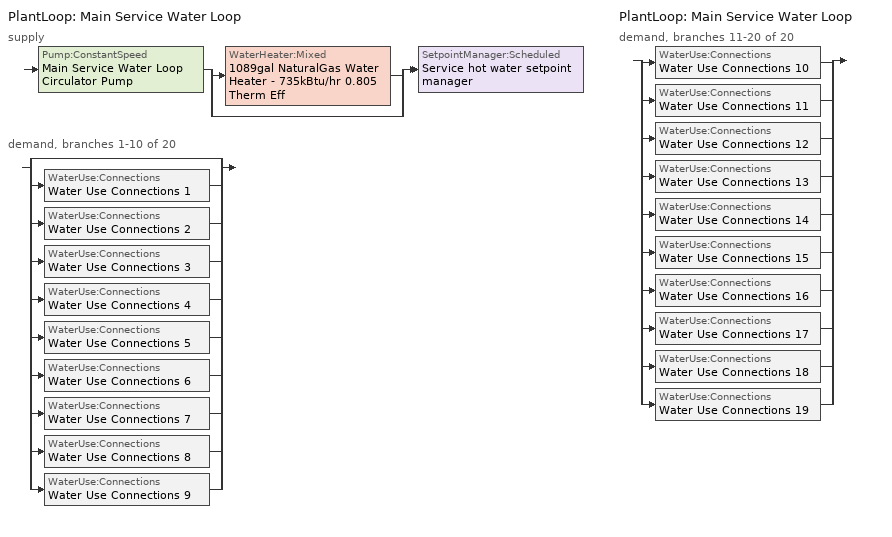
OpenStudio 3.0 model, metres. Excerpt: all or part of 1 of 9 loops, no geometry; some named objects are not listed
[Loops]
PlantLoop 'Main Service Water Loop'
 supply: Pump:ConstantSpeed 'Main Service Water Loop Circulator Pump' > split
  | WaterHeater:Mixed '1089gal NaturalGas Water Heater - 735kBtu/hr 0.805 Therm Eff'
  | bypass
  join > SetpointManager:Scheduled 'Service hot water setpoint manager'
 demand, branches 1-10 of 20: split
  | bypass
  | WaterUse:Connections 'Water Use Connections 1'
  | WaterUse:Connections 'Water Use Connections 2'
  | WaterUse:Connections 'Water Use Connections 3'
  | WaterUse:Connections 'Water Use Connections 4'
  | WaterUse:Connections 'Water Use Connections 5'
  | WaterUse:Connections 'Water Use Connections 6'
  | WaterUse:Connections 'Water Use Connections 7'
  | WaterUse:Connections 'Water Use Connections 8'
  | WaterUse:Connections 'Water Use Connections 9'
PlantLoop 'Main Service Water Loop'
 demand, branches 11-20 of 20: split
  | WaterUse:Connections 'Water Use Connections 10'
  | WaterUse:Connections 'Water Use Connections 11'
  | WaterUse:Connections 'Water Use Connections 12'
  | WaterUse:Connections 'Water Use Connections 13'
  | WaterUse:Connections 'Water Use Connections 14'
  | WaterUse:Connections 'Water Use Connections 15'
  | WaterUse:Connections 'Water Use Connections 16'
  | WaterUse:Connections 'Water Use Connections 17'
  | WaterUse:Connections 'Water Use Connections 18'
  | WaterUse:Connections 'Water Use Connections 19'
[PlantLoop]
Main Service Water Loop: Glycol Concentration=0; Maximum Loop Temperature {C}=60; Minimum Loop Temperature {C}=10; Plant Loop Volume {m3}=Autocalculate; Load Distribution Scheme=Optimal
[Sizing:Plant]
Main Service Water Loop: Loop Type=Heating; Design Loop Exit Temperature {C}=60; Loop Design Temperature Difference {deltaC}=5; Sizing Option=NonCoincident; Zone Timesteps in Averaging Window=1; Coincident Sizing Factor Mode=None
[Pump:ConstantSpeed]
Main Service Water Loop Circulator Pump: Rated Flow Rate {m3/s}=autosize; Rated Pump Head {Pa}=2.15312e+06; Rated Power Consumption {W}=autosize; Motor Efficiency=0.895; Fraction of Motor Inefficiencies to Fluid Stream=0; Pump Control Type=Intermittent; Design Power Sizing Method=PowerPerFlowPerPressure; Design Electric Power per Unit Flow Rate {W/(m3/s)}=348701.1; Design Shaft Power per Unit Flow Rate per Unit Head {W-s/m3-Pa}=1.28205
[SetpointManager:Scheduled]
Service hot water setpoint manager: Control Variable=Temperature; Schedule=Service Water Loop Temp - 140F
[WaterHeater:Mixed]
1089gal NaturalGas Water Heater - 735kBtu/hr 0.805 Therm Eff: Tank Volume {m3}=4.12099; Setpoint Temperature Schedule=Service Water Loop Temp - 140F; Deadband Temperature Difference {deltaC}=2; Maximum Temperature Limit {C}=60; Heater Control Type=Cycle; Heater Maximum Capacity {W}=215321; Heater Fuel Type=NaturalGas; Heater Thermal Efficiency=0.804952; Part Load Factor Curve=SWH-EFFFPLR-NECB2011; Off Cycle Parasitic Fuel Consumption Rate {W}=249.012; Off Cycle Parasitic Fuel Type=NaturalGas; Off Cycle Parasitic Heat Fraction to Tank=0.8; On Cycle Parasitic Fuel Consumption Rate {W}=249.012; On Cycle Parasitic Fuel Type=NaturalGas; On Cycle Parasitic Heat Fraction to Tank=0; Ambient Temperature Indicator=Schedule; Ambient Temperature Schedule=Water Heater Ambient Temp Schedule - 70f; Off Cycle Loss Coefficient to Ambient Temperature {W/K}=27.4182; On Cycle Loss Coefficient to Ambient Temperature {W/K}=27.4182; Use Side Effectiveness=1; Source Side Effectiveness=1; Use Side Design Flow Rate {m3/s}=autosize; Source Side Design Flow Rate {m3/s}=autosize; Indirect Water Heating Recovery Time {hr}=1.5; Source Side Flow Control Mode=IndirectHeatPrimarySetpoint
[WaterUse:Connections]
Name | Water Use Equipment Name 1
Water Use Connections 1 | Core_bottom Service Water Use 0.95gal/min
Water Use Connections 2 | Core_mid Service Water Use 0.95gal/min
Water Use Connections 3 | Core_top Service Water Use 0.95gal/min
Water Use Connections 4 | Datacenter_basement_zn_6 Service Water Use 0.3gal/min
Water Use Connections 5 | Datacenter_bot_zn_6 Service Water Use 0.01gal/min
Water Use Connections 6 | Datacenter_mid_zn_6 Service Water Use 0.01gal/min
Water Use Connections 7 | Datacenter_top_zn_6 Service Water Use 0.01gal/min
Water Use Connections 8 | Perimeter_bot_zn_1 Service Water Use 0.12gal/min
Water Use Connections 9 | Perimeter_bot_zn_2 Service Water Use 0.08gal/min
Water Use Connections 10 | Perimeter_bot_zn_3 Service Water Use 0.12gal/min
Water Use Connections 11 | Perimeter_bot_zn_4 Service Water Use 0.08gal/min
Water Use Connections 12 | Perimeter_mid_zn_1 Service Water Use 0.12gal/min
Water Use Connections 13 | Perimeter_mid_zn_2 Service Water Use 0.08gal/min
Water Use Connections 14 | Perimeter_mid_zn_3 Service Water Use 0.12gal/min
Water Use Connections 15 | Perimeter_mid_zn_4 Service Water Use 0.08gal/min
Water Use Connections 16 | Perimeter_top_zn_1 Service Water Use 0.12gal/min
Water Use Connections 17 | Perimeter_top_zn_2 Service Water Use 0.08gal/min
Water Use Connections 18 | Perimeter_top_zn_3 Service Water Use 0.12gal/min
Water Use Connections 19 | Perimeter_top_zn_4 Service Water Use 0.08gal/min
[WaterUse:Equipment:Definition]
Name | Peak Flow Rate {m3/s} | Target Temperature Schedule | Sensible Fraction Schedule | Latent Fraction Schedule
Core_bottom Service Water Use Def 0.95gal/min | 5.96587e-05 | Schedule Ruleset 5 | Schedule Ruleset 3 | Schedule Ruleset 4
Core_mid Service Water Use Def 0.95gal/min | 5.96587e-05 | Schedule Ruleset 8 | Schedule Ruleset 6 | Schedule Ruleset 7
Core_top Service Water Use Def 0.95gal/min | 5.96587e-05 | Schedule Ruleset 11 | Schedule Ruleset 9 | Schedule Ruleset 10
Datacenter_basement_zn_6 Service Water Use Def 0.3gal/min | 1.87304e-05 | Schedule Ruleset 14 | Schedule Ruleset 12 | Schedule Ruleset 13
Datacenter_bot_zn_6 Service Water Use Def 0.01gal/min | 8.65266e-07 | Schedule Ruleset 17 | Schedule Ruleset 15 | Schedule Ruleset 16
Datacenter_mid_zn_6 Service Water Use Def 0.01gal/min | 8.65266e-07 | Schedule Ruleset 20 | Schedule Ruleset 18 | Schedule Ruleset 19
Datacenter_top_zn_6 Service Water Use Def 0.01gal/min | 8.65266e-07 | Schedule Ruleset 23 | Schedule Ruleset 21 | Schedule Ruleset 22
Perimeter_bot_zn_1 Service Water Use Def 0.12gal/min | 7.4909e-06 | Schedule Ruleset 26 | Schedule Ruleset 24 | Schedule Ruleset 25
Perimeter_bot_zn_2 Service Water Use Def 0.08gal/min | 4.82732e-06 | Schedule Ruleset 29 | Schedule Ruleset 27 | Schedule Ruleset 28
Perimeter_bot_zn_3 Service Water Use Def 0.12gal/min | 7.49074e-06 | Schedule Ruleset 32 | Schedule Ruleset 30 | Schedule Ruleset 31
Perimeter_bot_zn_4 Service Water Use Def 0.08gal/min | 4.82732e-06 | Schedule Ruleset 35 | Schedule Ruleset 33 | Schedule Ruleset 34
Perimeter_mid_zn_1 Service Water Use Def 0.12gal/min | 7.4909e-06 | Schedule Ruleset 38 | Schedule Ruleset 36 | Schedule Ruleset 37
Perimeter_mid_zn_2 Service Water Use Def 0.08gal/min | 4.82732e-06 | Schedule Ruleset 41 | Schedule Ruleset 39 | Schedule Ruleset 40
Perimeter_mid_zn_3 Service Water Use Def 0.12gal/min | 7.49074e-06 | Schedule Ruleset 44 | Schedule Ruleset 42 | Schedule Ruleset 43
Perimeter_mid_zn_4 Service Water Use Def 0.08gal/min | 4.82732e-06 | Schedule Ruleset 47 | Schedule Ruleset 45 | Schedule Ruleset 46
Perimeter_top_zn_1 Service Water Use Def 0.12gal/min | 7.4909e-06 | Schedule Ruleset 50 | Schedule Ruleset 48 | Schedule Ruleset 49
Perimeter_top_zn_2 Service Water Use Def 0.08gal/min | 4.82732e-06 | Schedule Ruleset 53 | Schedule Ruleset 51 | Schedule Ruleset 52
Perimeter_top_zn_3 Service Water Use Def 0.12gal/min | 7.49074e-06 | Schedule Ruleset 56 | Schedule Ruleset 54 | Schedule Ruleset 55
Perimeter_top_zn_4 Service Water Use Def 0.08gal/min | 4.82732e-06 | Schedule Ruleset 59 | Schedule Ruleset 57 | Schedule Ruleset 58
[WaterUse:Equipment] Flow Rate Fraction Schedule=NECB-A-Service Water Heating
Name | Water Use Equipment Definition | Space
Core_bottom Service Water Use 0.95gal/min | Core_bottom Service Water Use Def 0.95gal/min | Core_bottom
Core_mid Service Water Use 0.95gal/min | Core_mid Service Water Use Def 0.95gal/min | Core_mid
Core_top Service Water Use 0.95gal/min | Core_top Service Water Use Def 0.95gal/min | Core_top
Datacenter_basement_zn_6 Service Water Use 0.3gal/min | Datacenter_basement_zn_6 Service Water Use Def 0.3gal/min | DataCenter_basement_ZN_6
Datacenter_bot_zn_6 Service Water Use 0.01gal/min | Datacenter_bot_zn_6 Service Water Use Def 0.01gal/min | DataCenter_bot_ZN_6
Datacenter_mid_zn_6 Service Water Use 0.01gal/min | Datacenter_mid_zn_6 Service Water Use Def 0.01gal/min | DataCenter_mid_ZN_6
Datacenter_top_zn_6 Service Water Use 0.01gal/min | Datacenter_top_zn_6 Service Water Use Def 0.01gal/min | DataCenter_top_ZN_6
Perimeter_bot_zn_1 Service Water Use 0.12gal/min | Perimeter_bot_zn_1 Service Water Use Def 0.12gal/min | Perimeter_bot_ZN_1
Perimeter_bot_zn_2 Service Water Use 0.08gal/min | Perimeter_bot_zn_2 Service Water Use Def 0.08gal/min | Perimeter_bot_ZN_2
Perimeter_bot_zn_3 Service Water Use 0.12gal/min | Perimeter_bot_zn_3 Service Water Use Def 0.12gal/min | Perimeter_bot_ZN_3
Perimeter_bot_zn_4 Service Water Use 0.08gal/min | Perimeter_bot_zn_4 Service Water Use Def 0.08gal/min | Perimeter_bot_ZN_4
Perimeter_mid_zn_1 Service Water Use 0.12gal/min | Perimeter_mid_zn_1 Service Water Use Def 0.12gal/min | Perimeter_mid_ZN_1
Perimeter_mid_zn_2 Service Water Use 0.08gal/min | Perimeter_mid_zn_2 Service Water Use Def 0.08gal/min | Perimeter_mid_ZN_2
Perimeter_mid_zn_3 Service Water Use 0.12gal/min | Perimeter_mid_zn_3 Service Water Use Def 0.12gal/min | Perimeter_mid_ZN_3
Perimeter_mid_zn_4 Service Water Use 0.08gal/min | Perimeter_mid_zn_4 Service Water Use Def 0.08gal/min | Perimeter_mid_ZN_4
Perimeter_top_zn_1 Service Water Use 0.12gal/min | Perimeter_top_zn_1 Service Water Use Def 0.12gal/min | Perimeter_top_ZN_1
Perimeter_top_zn_2 Service Water Use 0.08gal/min | Perimeter_top_zn_2 Service Water Use Def 0.08gal/min | Perimeter_top_ZN_2
Perimeter_top_zn_3 Service Water Use 0.12gal/min | Perimeter_top_zn_3 Service Water Use Def 0.12gal/min | Perimeter_top_ZN_3
Perimeter_top_zn_4 Service Water Use 0.08gal/min | Perimeter_top_zn_4 Service Water Use Def 0.08gal/min | Perimeter_top_ZN_4
[Schedule:Ruleset]
Name | Default Day Schedule
Service Water Loop Temp - 140F | Service Water Loop Temp - 140F Default
Water Heater Ambient Temp Schedule - 70f | Water Heater Ambient Temp Schedule - 70f Default
Schedule Ruleset 3 | Schedule Day 7
Schedule Ruleset 4 | Schedule Day 8
Schedule Ruleset 5 | Schedule Day 9
NECB-A-Service Water Heating | NECB-A-Service Water Heating Default
Schedule Ruleset 6 | Schedule Day 10
Schedule Ruleset 7 | Schedule Day 11
Schedule Ruleset 8 | Schedule Day 12
Schedule Ruleset 9 | Schedule Day 13
Schedule Ruleset 10 | Schedule Day 14
Schedule Ruleset 11 | Schedule Day 15
Schedule Ruleset 12 | Schedule Day 16
Schedule Ruleset 13 | Schedule Day 17
Schedule Ruleset 14 | Schedule Day 18
Schedule Ruleset 15 | Schedule Day 19
Schedule Ruleset 16 | Schedule Day 20
Schedule Ruleset 17 | Schedule Day 21
Schedule Ruleset 18 | Schedule Day 22
Schedule Ruleset 19 | Schedule Day 23
Schedule Ruleset 20 | Schedule Day 24
Schedule Ruleset 21 | Schedule Day 25
Schedule Ruleset 22 | Schedule Day 26
Schedule Ruleset 23 | Schedule Day 27
Schedule Ruleset 24 | Schedule Day 28
Schedule Ruleset 25 | Schedule Day 29
Schedule Ruleset 26 | Schedule Day 30
Schedule Ruleset 27 | Schedule Day 31
Schedule Ruleset 28 | Schedule Day 32
Schedule Ruleset 29 | Schedule Day 33
Schedule Ruleset 30 | Schedule Day 34
Schedule Ruleset 31 | Schedule Day 35
Schedule Ruleset 32 | Schedule Day 36
Schedule Ruleset 33 | Schedule Day 37
Schedule Ruleset 34 | Schedule Day 38
Schedule Ruleset 35 | Schedule Day 39
Schedule Ruleset 36 | Schedule Day 40
Schedule Ruleset 37 | Schedule Day 41
Schedule Ruleset 38 | Schedule Day 42
Schedule Ruleset 39 | Schedule Day 43
Schedule Ruleset 40 | Schedule Day 44
Schedule Ruleset 41 | Schedule Day 45
Schedule Ruleset 42 | Schedule Day 46
Schedule Ruleset 43 | Schedule Day 47
Schedule Ruleset 44 | Schedule Day 48
Schedule Ruleset 45 | Schedule Day 49
Schedule Ruleset 46 | Schedule Day 50
Schedule Ruleset 47 | Schedule Day 51
Schedule Ruleset 48 | Schedule Day 52
Schedule Ruleset 49 | Schedule Day 53
Schedule Ruleset 50 | Schedule Day 54
Schedule Ruleset 51 | Schedule Day 55
Schedule Ruleset 52 | Schedule Day 56
Schedule Ruleset 53 | Schedule Day 57
Schedule Ruleset 54 | Schedule Day 58
Schedule Ruleset 55 | Schedule Day 59
Schedule Ruleset 56 | Schedule Day 60
Schedule Ruleset 57 | Schedule Day 61
Schedule Ruleset 58 | Schedule Day 62
Schedule Ruleset 59 | Schedule Day 63
[Schedule:Day]
Service Water Loop Temp - 140F Default; Schedule Day 9; Schedule Day 12; Schedule Day 15; Schedule Day 18; Schedule Day 21; Schedule Day 24; Schedule Day 27; Schedule Day 30; Schedule Day 33; Schedule Day 36; Schedule Day 39; Schedule Day 42; Schedule Day 45; Schedule Day 48; Schedule Day 51; Schedule Day 54; Schedule Day 57; Schedule Day 60; Schedule Day 63: 24, 0, 60
Water Heater Ambient Temp Schedule - 70f Default: 24, 0, 21.1111
Schedule Day 7; Schedule Day 10; Schedule Day 13; Schedule Day 16; Schedule Day 19; Schedule Day 22; Schedule Day 25; Schedule Day 28; Schedule Day 31; Schedule Day 34; Schedule Day 37; Schedule Day 40; Schedule Day 43; Schedule Day 46; Schedule Day 49; Schedule Day 52; Schedule Day 55; Schedule Day 58; Schedule Day 61: 24, 0, 0.2
Schedule Day 8; NECB-A-Service Water Heating Sat Day; NECB-A-Service Water Heating Sun|Hol Day; Schedule Day 11; Schedule Day 14; Schedule Day 17; Schedule Day 20; Schedule Day 23; Schedule Day 26; Schedule Day 29; Schedule Day 32; Schedule Day 35; Schedule Day 38; Schedule Day 41; Schedule Day 44; Schedule Day 47; Schedule Day 50; Schedule Day 53; Schedule Day 56; Schedule Day 59; Schedule Day 62: 24, 0, 0.05
NECB-A-Service Water Heating Default; NECB-A-Service Water Heating Default|Wkdy Day: 7, 0, 0.05, 8, 0, 0.1, 10, 0, 0.5, 16, 0, 0.9, 17, 0, 0.7, 18, 0, 0.5, 19, 0, 0.3, 22, 0, 0.2, 24, 0, 0.05
[Schedule:Rule] Schedule Ruleset=NECB-A-Service Water Heating; Date Specification Type=DateRange; Start Month=1; Start Day=1; End Month=12; End Day=31
Name | Rule Order | Day Schedule | Apply Monday | Apply Tuesday | Apply Wednesday | Apply Thursday | Apply Friday | Apply Saturday | Apply Sunday
Schedule Rule 20 | 2 | NECB-A-Service Water Heating Default|Wkdy Day | Yes | Yes | Yes | Yes | Yes
Schedule Rule 21 | 1 | NECB-A-Service Water Heating Sat Day |  |  |  |  |  | Yes
Schedule Rule 22 | 0 | NECB-A-Service Water Heating Sun|Hol Day |  |  |  |  |  |  | Yes
[Curve:Cubic]
SWH-EFFFPLR-NECB2011: Coefficient1 Constant=0.7576; Coefficient2 x=1.0071; Coefficient3 x**2=-1.4443; Coefficient4 x**3=0.6844; Minimum Value of x=0; Maximum Value of x=1
